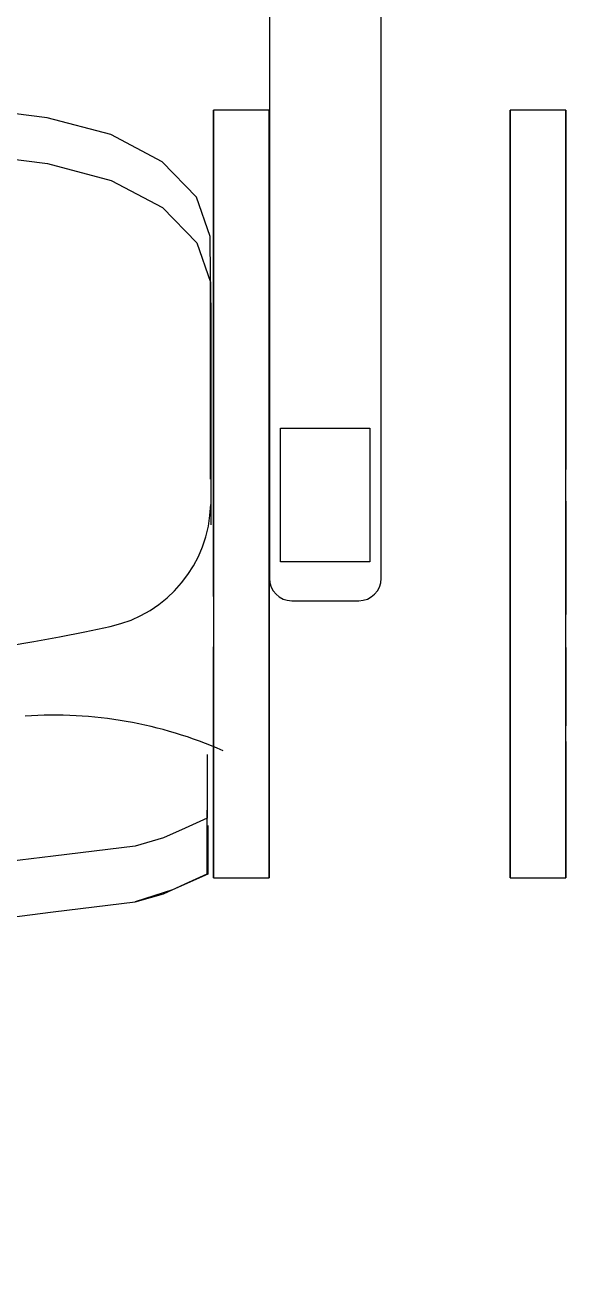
# Model space of a CAD drawing. Header units: millimetres. Extents: x 1210 to 64966, y 534 to 90439.
# Drawn here: x 7520 to 8003, y 48846 to 49951 of the extents above; entities that cross this region are included whole.
import ezdxf

# ---------------------------------------------------------------- set-up
doc = ezdxf.new("R2010")
doc.units = ezdxf.units.MM
doc.layers.add('ARREDI', color=8, linetype='Continuous')
doc.layers.add('RETINI', color=8, linetype='Continuous')

msp = doc.modelspace()

# ---------------------------------------------------------------- hatches: boundary and pattern name
at = {"layer": 'RETINI'}
h = msp.add_hatch(dxfattribs=at)
h.set_pattern_fill('ANSI31', color=256, scale=990, angle=270, style=0)
h.set_pattern_definition([(315, (-385059.34, 422084.75), (87.504464, 87.504464), [])])
h.paths.add_polyline_path([(19624, 32169, 1), (19624, 31670.1, 1)])
h.paths.add_polyline_path([(28336, 31670.1, 1), (28336, 32169, 1)])
h.paths.add_polyline_path([(18881.5, 15334.9), (18881.5, 13948.9), (20267.5, 13948.9), (20267.5, 15334.9)])
h.paths.add_polyline_path([(63481, 41322.4), (63481, 40431.4), (64372, 40431.4), (64372, 41322.4)])
h.paths.add_polyline_path([(63481, 32313.4), (63481, 31422.4), (64372, 31422.4), (64372, 32313.4)])
h.paths.add_polyline_path([(63481, 23700.4), (63481, 22809.4), (64372, 22809.4), (64372, 23700.4)])
h.paths.add_polyline_path([(63481, 15057.6), (63481, 14978.5), (63481, 14166.6), (64372, 14166.6), (64372, 15057.6)])
h.paths.add_polyline_path([(54967, 15057.6), (54967, 14166.6), (55858, 14166.6), (55858, 15057.6)])
h.paths.add_polyline_path([(42661.3, 15057.6), (42661.3, 14562.6), (42898.9, 14562.6), (42898.9, 14820), (45067, 14820), (45067, 15057.6)])
h.paths.add_polyline_path([(42661.3, 14562.6), (42661.3, 14067.6), (45067, 14067.6), (45067, 14166.6), (45067, 14562.6)])
h.paths.add_polyline_path([(45067, 15057.6), (45067, 14166.6), (45958, 14166.6), (45958, 15057.6)])
h.paths.add_polyline_path([(45958, 15097.3), (45958, 15057.6), (45958, 14166.6), (45958, 13513.3), (46453, 13513.3), (46453, 15097.3)])
h.paths.add_polyline_path([(30811, 2316.4), (30811, 534.4), (31405, 534.4), (31405, 2316.4)])
h.paths.add_polyline_path([(35315.5, 17156.5), (35315.5, 14948.8), (36454, 14948.8), (36454, 15186.4), (35553.1, 15186.4), (35553.1, 16879.3), (37206.4, 16879.3), (37206.4, 15186.4), (37444, 15186.4), (37444, 17156.5)])
h.paths.add_polyline_path([(36454, 15186.4), (36454, 14097.4), (37543, 14097.4), (37543, 15186.4)])
h.paths.add_polyline_path([(37543, 15107.1), (37543, 14820), (38215.7, 14820), (38215.7, 14562.6), (38453.3, 14562.6), (38453.3, 15107.1)])
h.paths.add_polyline_path([(37543, 14562.6), (37543, 14097.4), (37543, 14067.6), (38453.3, 14067.6), (38453.3, 14562.6)])
h.paths.add_polyline_path([(37048, 14097.4), (37048, 11325.4), (37543, 11325.4), (37543, 14097.4)])
h.paths.add_polyline_path([(36553, 14097.4), (36553, 11325.4), (36790.6, 11325.4), (36790.6, 14097.4)])
h.paths.add_polyline_path([(36553, 11325.4), (36553, 10731.4), (38335, 10731.4), (38335, 11325.4)])
h.paths.add_polyline_path([(36553, 6820.9), (36553, 6226.9), (38335, 6226.9), (38335, 6820.9)])
h.paths.add_polyline_path([(36454, 2316.4), (36454, 1227.4), (37543, 1227.4), (37543, 2316.4)])
h.paths.add_polyline_path([(36454, 1227.4), (36454, 534.4), (37147, 534.4), (37147, 1227.4)])
h.paths.add_polyline_path([(37543, 2316.4), (37543, 1722.4), (38335, 1722.4), (38335, 2316.4)])
h.paths.add_polyline_path([(36553, 23700.4), (36553, 22809.4), (37444, 22809.4), (37444, 23700.4)], flags=17)
h.paths.add_polyline_path([(35315.5, 25581.4), (35315.5, 20878.9), (37444, 20878.9), (37444, 22809.4), (37206.4, 22809.4), (37206.4, 21116.5), (35553.1, 21116.5), (35553.1, 23700.4), (35553.1, 25343.8), (37206.4, 25343.8), (37206.4, 23700.4), (37444, 23700.4), (37444, 25581.4)])
h.paths.add_polyline_path([(10417, 41421.4), (10417, 40431.4), (11407, 40431.4), (11407, 41421.4)])
h.paths.add_polyline_path([(10714, 41627.7), (10714, 41421.4), (11110, 41421.4), (11110, 41627.7)])
h.paths.add_polyline_path([(16802.5, 41422), (16802.5, 40431.4), (17000.5, 40431.4), (19030, 40431.4), (19030, 40703), (17764, 40703), (17764, 40626.6), (17000.5, 40626.6), (17000.5, 41260.2), (17764, 41260.2), (17764, 41183.8), (19030, 41183.8), (19030, 41422)])
h.paths.add_polyline_path([(13783, 41183.8), (13783, 40703), (14624.5, 40703), (14624.5, 41183.8)], flags=16)
h.paths.add_polyline_path([(2744.5, 40703), (2744.5, 40465.4), (4724.5, 40465.4), (4724.5, 40431.4), (4922.5, 40431.4), (4922.5, 41421.4), (2744.5, 41421.4), (2744.5, 41183.8), (3961.1, 41183.8), (3961.1, 41260.2), (4724.5, 41260.2), (4724.5, 40626.6), (3961.1, 40626.6), (3961.1, 40703)])
h.paths.add_polyline_path([(6902.5, 41422), (6902.5, 40431.4), (7100.5, 40431.4), (8140, 40431.4), (8140, 41422)])
h.paths.add_polyline_path([(7100.5, 41183.8), (7942, 41183.8), (7942, 40703), (7100.5, 40703)], flags=16)
h.paths.add_polyline_path([(7100.5, 41183.8), (7100.5, 40703), (7942, 40703), (7942, 41183.8)], flags=0)
h.paths.add_polyline_path([(13585, 41422), (13585, 40431.4), (13783, 40431.4), (14822.5, 40431.4), (14822.5, 41422)])
h.paths.add_polyline_path([(13783, 40703), (13783, 41183.8), (14624.5, 41183.8), (14624.5, 40703)], flags=0)
h.paths.add_polyline_path([(20168.5, 41421.4), (20168.5, 41248.2), (20555.8, 41248.2), (20555.8, 41421.4), (20506.3, 41421.4), (20506.3, 41392.9), (20481.6, 41392.9), (20481.6, 41421.4), (20432.1, 41421.4), (20432.1, 41392.9), (20407.3, 41392.9), (20407.3, 41421.4)])
h.paths.add_polyline_path([(20407.3, 43756.7), (20407.3, 43728.1), (20357.8, 43728.1), (20357.8, 41421.4), (20407.3, 41421.4), (20407.3, 41392.9), (20432.1, 41392.9), (20432.1, 41421.4), (20481.6, 41421.4), (20481.6, 41392.9), (20506.3, 41392.9), (20506.3, 41421.4), (20555.8, 41421.4), (20555.8, 43728.1), (20506.3, 43728.1), (20506.3, 43756.7), (20481.6, 43756.7), (20481.6, 43728.1), (20432.1, 43728.1), (20432.1, 43756.7)])
h.paths.add_polyline_path([(20432.1, 46208.1), (20432.1, 46236.6), (20407.3, 46236.6), (20407.3, 46208.1), (20357.8, 46208.1), (20357.8, 43901.4), (20407.3, 43901.4), (20407.3, 43872.8), (20432.1, 43872.8), (20432.1, 43901.4), (20481.6, 43901.4), (20481.6, 43872.8), (20506.3, 43872.8), (20506.3, 43901.4), (20555.8, 43901.4), (20555.8, 46208.1), (20506.3, 46208.1), (20506.3, 46236.6), (20481.6, 46236.6), (20481.6, 46208.1)])
h.paths.add_polyline_path([(20432.1, 43901.4), (20432.1, 43872.8), (20407.3, 43872.8), (20407.3, 43901.4), (20357.8, 43901.4), (20357.8, 43728.1), (20407.3, 43728.1), (20407.3, 43756.7), (20432.1, 43756.7), (20432.1, 43728.1), (20481.6, 43728.1), (20481.6, 43756.7), (20506.3, 43756.7), (20506.3, 43728.1), (20555.8, 43728.1), (20555.8, 43901.4), (20506.3, 43901.4), (20506.3, 43872.8), (20481.6, 43872.8), (20481.6, 43901.4)])
h.paths.add_polyline_path([(20357.8, 46381.3), (20357.8, 46208.1), (20407.3, 46208.1), (20407.3, 46236.6), (20432.1, 46236.6), (20432.1, 46208.1), (20481.6, 46208.1), (20481.6, 46236.6), (20506.3, 46236.6), (20506.3, 46208.1), (20555.8, 46208.1), (20555.8, 46381.3)])
h.paths.add_polyline_path([(20357.8, 46604.1), (20357.8, 46430.8), (20555.8, 46430.8), (20555.8, 46604.1)])
h.paths.add_polyline_path([(20357.8, 49192.9), (20357.8, 49019.7), (20555.8, 49019.7), (20555.8, 49192.9)])
h.paths.add_polyline_path([(19129, 41421.4), (19129, 40431.4), (20119, 40431.4), (20119, 41421.4)])
h.paths.add_polyline_path([(22304.1, 57162.4), (22304.1, 56658.3), (23426.8, 56658.3), (23426.8, 56816.7), (22462.5, 56816.7), (22462.5, 57162.4)])
h.paths.add_polyline_path([(20357.8, 57162.4), (20357.8, 49242.4), (24260.9, 49242.4), (24260.9, 49539.4), (23664.4, 49539.4), (23664.4, 51356.3), (23426.8, 51356.3), (23426.8, 49539.4), (20654.8, 49539.4), (20654.8, 51667.7), (20654.8, 53311.3), (20753.8, 53311.3), (20753.8, 53548.9), (20654.8, 53548.9), (20654.8, 57063.4), (20654.8, 57162.4)])
h.paths.add_polyline_path([(22495, 58053.4), (22495, 57162.4), (23386, 57162.4), (23386, 58053.4)])
h.paths.add_polyline_path([(23386, 58152.4), (23386, 58053.4), (23386, 57648.4), (23559.5, 57648.4), (23559.5, 57162.4), (24054.5, 57162.4), (24054.5, 58152.4)])
h.paths.add_polyline_path([(23426.8, 57162.4), (23426.8, 57112.9), (23426.8, 56816.7), (23426.8, 56658.3), (23426.8, 52754.9), (23664.4, 52754.9), (23664.4, 55709.6), (24054.5, 55709.6), (24054.5, 57162.4)])
h.paths.add_polyline_path([(22139.8, 53548.9), (22139.8, 53311.3), (23426.8, 53311.3), (23426.8, 53548.9)], flags=17)
h.paths.add_polyline_path([(12397, 58053.4), (12397, 57162.4), (13288, 57162.4), (13288, 58053.4)])
h.paths.add_polyline_path([(13288, 57400), (13288, 57162.4), (22495, 57162.4), (22495, 57400)])
h.paths.add_polyline_path([(13288, 58152.4), (13288, 58053.4), (13288, 57648.4), (22495, 57648.4), (22495, 58053.4), (22495, 58152.4)])
h.paths.add_polyline_path([(2596, 58152.4), (2596, 58053.4), (2596, 57648.4), (12397, 57648.4), (12397, 58053.4), (12397, 58152.4)])
h.paths.add_polyline_path([(1705, 57162.4), (1507, 57162.4), (1507, 55295.4), (2695, 55295.4), (2695, 57162.4), (12397, 57162.4), (12397, 57400), (2596, 57400), (2596, 57162.4), (2457.4, 57162.4), (2457.4, 55542.9), (2002, 55542.9), (2002, 57162.4)])
h.paths.add_polyline_path([(33493.9, 41708.5), (33493.9, 41421.4), (34087.9, 41421.4), (34087.9, 41708.5)], flags=17)
h.paths.add_polyline_path([(27742, 41708.5), (27742, 41421.4), (28092.4, 41421.4), (28092.4, 41627.7), (28488.4, 41627.7), (28488.4, 41421.4), (28831, 41421.4), (33493.9, 41421.4), (33493.9, 41708.5)], flags=17)
h.paths.add_polyline_path([(27841, 41421.4), (27841, 40431.4), (28831, 40431.4), (28831, 41421.4)], flags=17)
h.paths.add_polyline_path([(37910, 57063.4), (37910, 56063.5), (37206.4, 56063.5), (37206.4, 55092.9), (34375, 55092.9), (34375, 54855.3), (37444, 54855.3), (37444, 55825.9), (37493.5, 55825.9), (38147.6, 55825.9), (38147.6, 57063.4)])
h.paths.add_polyline_path([(36553, 50331.4), (36553, 49440.4), (37444, 49440.4), (37444, 50331.4)])
h.paths.add_polyline_path([(36553, 52736.7), (36553, 50331.4), (36681.7, 50331.4), (36681.7, 52736.7)], flags=17)
h.paths.add_polyline_path([(36040.9, 52974.3), (36040.9, 52736.7), (37206.4, 52736.7), (37206.4, 50331.4), (37444, 50331.4), (37444, 52974.3)])
h.paths.add_polyline_path([(36553, 46472.6), (36553, 44318), (36682.1, 44318.3), (36683.5, 46615.2)])
h.paths.add_polyline_path([(37315.3, 47306.1), (37315.3, 44318), (37493.5, 44318), (37493.5, 47501)])
h.paths.add_polyline_path([(37206.4, 47187.1), (37206.4, 44318), (37315.3, 44318), (37315.3, 47306.1)])
h.paths.add_polyline_path([(36553, 49440.4), (36553, 46472.6), (37444, 47446.9), (37444, 49440.4), (37206.4, 49440.4), (37206.4, 47480.5), (36681.7, 46906.7), (36681.7, 49440.4)])
h.paths.add_polyline_path([(36553, 44318), (36553, 41322.4), (36681.7, 41322.4), (36681.7, 43128.7), (36681.7, 43762.3), (36681.7, 44120), (37206.4, 44120), (37206.4, 43844.6), (37315.3, 43844.6), (37315.3, 44318), (37206.4, 44318)])
h.paths.add_polyline_path([(37315.3, 44318), (37315.3, 43844.6), (37343.5, 43844.6), (37343.5, 43046.4), (37206.4, 43046.4), (37206.4, 41322.4), (37444, 41322.4), (37444, 44318)])
h.paths.add_polyline_path([(36553, 41322.4), (36553, 41316.1), (36553, 40431.4), (36559.4, 40431.4), (37444, 40431.4), (37444, 41322.4)])
h.paths.add_polyline_path([(37206.4, 36562.4), (37206.4, 32313.4), (37315.3, 32313.4), (37315.3, 36562.4)], flags=16)
h.paths.add_polyline_path([(35553.1, 38194), (35553.1, 40431.4), (35266, 40431.4), (35266, 37956.4), (35424.4, 37956.4), (35424.4, 34194.4), (35315.5, 34194.4), (35315.5, 29343.4), (37444, 29343.4), (37444, 31422.4), (37206.4, 31422.4), (37206.4, 29581), (35553.1, 29581), (35553.1, 33956.8), (35662, 33956.8), (35662, 38194)])
h.paths.add_polyline_path([(36553, 32313.4), (36553, 31422.4), (37444, 31422.4), (37444, 32313.4)], flags=17)
h.paths.add_polyline_path([(37206.4, 40431.4), (37206.4, 37360.5), (37343.5, 37360.5), (37343.5, 36562.4), (37315.3, 36562.4), (37315.3, 32313.4), (37444, 32313.4), (37444, 40431.4)], flags=16)
h.paths.add_polyline_path([(28092.4, 53804.1), (28092.4, 53311.3), (30424.9, 53311.3), (30424.9, 53053.7), (30662.5, 53053.7), (30662.5, 53311.3), (34087.9, 53311.3), (34087.9, 53548.9), (30761.5, 53548.9), (30761.5, 53804.1), (30523.9, 53804.1), (30523.9, 53548.9), (28330, 53548.9), (28330, 53804.1)], flags=17)
h.paths.add_polyline_path([(30523.9, 57112.9), (30523.9, 55190.1), (30761.5, 55190.1), (30761.5, 57112.9)], flags=17)
h.paths.add_polyline_path([(27668, 57112.9), (27668, 55680.6), (28092.4, 55680.6), (28092.4, 55190.1), (28330, 55190.1), (28330, 56857.1), (28092.4, 56857.1), (28092.4, 57112.9)], flags=17)
h.paths.add_polyline_path([(28120.2, 57112.9), (28092.4, 57112.9), (28092.4, 56857.1), (28488.4, 56857.1), (28488.4, 57112.9)], flags=17)
h.paths.add_polyline_path([(27668, 58399.9), (27668, 58201.9), (33484, 58201.9), (38405, 58201.9), (38405, 58399.9)])
h.paths.add_polyline_path([(33484, 58152.4), (33484, 58053.4), (33484, 57657.4), (37910, 57657.4), (37910, 57063.4), (38147.6, 57063.4), (38197.1, 57063.4), (38405, 57063.4), (38405, 58152.4)])
h.paths.add_polyline_path([(33484, 57400), (33484, 57162.4), (34087.9, 57162.4), (34087.9, 57112.9), (34087.9, 55825.9), (34087.9, 49539.4), (30662.5, 49539.4), (30662.5, 51667.7), (30424.9, 51667.7), (30424.9, 49539.4), (28330, 49539.4), (28092.4, 49539.4), (27428.9, 49539.4), (27428.9, 49242.4), (34087.9, 49242.4), (34087.9, 40431.4), (36553, 40431.4), (36553, 40718.5), (34375, 40718.5), (34375, 52742.5), (34654.9, 52742.5), (34654.9, 52974.3), (34375, 52974.3), (34375, 57400)])
h.paths.add_polyline_path([(27668, 58152.4), (27668, 57162.4), (28163, 57162.4), (28163, 57657.4), (32593, 57657.4), (32593, 58053.4), (32593, 58152.4)])
h.paths.add_polyline_path([(28163, 57400), (28163, 57162.4), (32593, 57162.4), (32593, 57400)], flags=17)
h.paths.add_polyline_path([(32593, 58053.4), (32593, 57162.4), (33484, 57162.4), (33484, 58053.4)])
h.paths.add_polyline_path([(32818.4, 64323.6), (32818.4, 63927.6), (33214.4, 63927.6), (33214.4, 64323.6)], flags=16)
h.paths.add_polyline_path([(43015.4, 64323.6), (43015.4, 63927.6), (43411.4, 63927.6), (43411.4, 64323.6)], flags=16)
h.paths.add_polyline_path([(22736.6, 64323.6), (22736.6, 63927.6), (23132.6, 63927.6), (23132.6, 64323.6)])
h.paths.add_polyline_path([(22736.6, 64370.5), (22736.6, 64323.6), (23132.6, 64323.6), (23132.6, 63927.6), (22736.6, 63927.6), (22736.6, 63875.5), (63530.5, 63875.5), (63530.5, 64370.5)])
h.paths.add_polyline_path([(32818.4, 64323.6), (33214.4, 64323.6), (33214.4, 63927.6), (32818.4, 63927.6)], flags=0)
h.paths.add_polyline_path([(43015.4, 64323.6), (43411.4, 64323.6), (43411.4, 63927.6), (43015.4, 63927.6)], flags=0)
h.paths.add_polyline_path([(54148.2, 64323.6), (54544.2, 64323.6), (54544.2, 63927.6), (54148.2, 63927.6)], flags=16)
h.paths.add_polyline_path([(54193.7, 64266.8), (54193.7, 64286.6), (54510.5, 64286.6), (54510.5, 64266.8), (54387.7, 64266.8, 0.414214), (54358, 64237.1), (54358, 64019.3, 0.414214), (54387.7, 63989.6), (54510.5, 63989.6), (54510.5, 63969.8), (54193.7, 63969.8), (54193.7, 63989.6), (54316.4, 63989.6, 0.414214), (54346.1, 64019.3), (54346.1, 64237.1, 0.414214), (54316.4, 64266.8)], flags=0)
h.paths.add_polyline_path([(54274, 58152.4), (54274, 58053.4), (54274, 57657.4), (63481, 57657.4), (63481, 58053.4), (63481, 58152.4)])
h.paths.add_polyline_path([(54274, 57400), (54274, 57162.4), (63481, 57162.4), (63481, 57400)])
h.paths.add_polyline_path([(53383, 58053.4), (53383, 57162.4), (54274, 57162.4), (54274, 58053.4)])
h.paths.add_polyline_path([(43285, 58053.4), (43285, 57162.4), (44176, 57162.4), (44176, 58053.4)])
h.paths.add_polyline_path([(44176, 58152.4), (44176, 58053.4), (44176, 57657.4), (53383, 57657.4), (53383, 58053.4), (53383, 58152.4)])
h.paths.add_polyline_path([(44176, 57400), (44176, 57162.4), (53383, 57162.4), (53383, 57400)])
h.paths.add_polyline_path([(41532, 58152.4), (41532, 57112.9), (42027, 57112.9), (42027, 57301), (42027, 57657.4), (43285, 57657.4), (43285, 58053.4), (43285, 58152.4)])
h.paths.add_polyline_path([(42027, 57400), (42027, 57162.4), (43285, 57162.4), (43285, 57400)])
h.paths.add_polyline_path([(41789.4, 57112.9), (41789.4, 55825.9), (63431.5, 55825.9), (63431.5, 56063.5), (42027, 56063.5), (42027, 57112.9)])
h.paths.add_polyline_path([(63382, 49318.2), (63382, 48922.2), (64966, 48922.2), (64966, 48922.4), (64966, 49318.2)])
h.paths.add_polyline_path([(63481, 50331.4), (63481, 49440.4), (64372, 49440.4), (64372, 50331.4)])
h.paths.add_polyline_path([(63481, 58053.4), (63481, 57162.4), (64372, 57162.4), (64372, 58053.4)])
h.paths.add_polyline_path([(63481, 57162.4), (63481, 50331.4), (63718.6, 50331.4), (63718.6, 57162.4)])
h.paths.add_polyline_path([(63976, 57162.4), (63976, 50331.4), (64372, 50331.4), (64471, 50331.4), (64471, 57162.4), (64372, 57162.4)])
h.paths.add_polyline_path([(63580, 64313.4), (63580, 63521.4), (64372, 63521.4), (64372, 64313.4)])
h.paths.add_polyline_path([(63580, 63521.4), (63580, 58795.9), (63817.6, 58795.9), (63817.6, 63521.4)])
h.paths.add_polyline_path([(63976, 63521.4), (63976, 58795.9), (64471, 58795.9), (64471, 63521.4), (64372, 63521.4)])
h.paths.add_polyline_path([(63530.5, 58795.9), (63530.5, 58399.9), (64520.5, 58399.9), (64520.5, 58795.9)])
h.paths.add_polyline_path([(63580, 90389.6), (63580, 89597.6), (64372, 89597.6), (64372, 90389.6)])
h.paths.add_polyline_path([(63580, 89597.6), (63580, 81624.7), (63817.6, 81624.7), (63817.6, 89597.6)])
h.paths.add_polyline_path([(63976, 89597.6), (63976, 81624.7), (64372, 81624.7), (64471, 81624.7), (64471, 89597.6), (64372, 89597.6)])
h.paths.add_polyline_path([(63580, 81624.7), (63580, 80832.7), (64372, 80832.7), (64372, 81624.7)])
h.paths.add_polyline_path([(63580, 80832.7), (63580, 64313.4), (63817.6, 64313.4), (63817.6, 80832.7)])
h.paths.add_polyline_path([(63976, 80832.7), (63976, 64313.4), (64372, 64313.4), (64471, 64313.4), (64471, 80832.7), (64372, 80832.7)])
h.paths.add_polyline_path([(53267.5, 90389.6), (53267.5, 90092.6), (53267.5, 89597.6), (54059.5, 89597.6), (54059.5, 90389.6)])
h.paths.add_polyline_path([(32642.5, 81624.7), (32642.5, 80832.7), (33434.5, 80832.7), (33434.5, 81624.7)])
h.paths.add_polyline_path([(42955, 81624.7), (42955, 80832.7), (43747, 80832.7), (43747, 81624.7)])
h.paths.add_polyline_path([(42955, 90389.6), (42955, 89597.6), (43747, 89597.6), (43747, 90389.6)])
h.paths.add_polyline_path([(22330, 73704.7), (22330, 72912.7), (23122, 72912.7), (23122, 73704.7)])
h.paths.add_polyline_path([(22627, 81624.7), (22627, 81479.6), (22330, 81479.6), (22330, 80832.7), (23122, 80832.7), (23122, 80938.5), (23122, 81624.7)])
h.paths.add_polyline_path([(22330, 81624.7), (22330, 81479.6), (22627, 81479.6), (22627, 81624.7)])
h.paths.add_polyline_path([(12017.5, 73704.7), (12017.5, 72912.7), (12809.5, 72912.7), (12809.5, 73704.7)])
h.paths.add_polyline_path([(2259.4, 72859.8), (2259.4, 59340.4), (2497, 59340.4), (2497, 72859.8)])
h.paths.add_polyline_path([(1705, 73651.8), (1705, 72859.8), (2497, 72859.8), (2497, 73651.8)])
h.paths.add_polyline_path([(1705, 58053.4), (1705, 57162.4), (2596, 57162.4), (2596, 58053.4)])
h.paths.add_polyline_path([(1705, 59340.4), (1705, 58548.4), (2497, 58548.4), (2497, 59340.4)])
h.paths.add_polyline_path([(1705, 72859.8), (1606, 72859.8), (1606, 59340.4), (1705, 59340.4), (2101, 59340.4), (2101, 72859.8)])
h.paths.add_polyline_path([(1507, 46642.8), (1507, 45435), (2695, 45435), (2695, 46642.8)])
h.paths.add_polyline_path([(2002, 46395.3), (2457.4, 46395.3), (2457.4, 45682.5), (2002, 45682.5)], flags=0)
h.paths.add_polyline_path([(2002, 46395.3), (2002, 45682.5), (2457.4, 45682.5), (2457.4, 46395.3)], flags=16)
h.paths.add_polyline_path([(1507, 49929.6), (1507, 48721.8), (2695, 48721.8), (2695, 49929.6)])
h.paths.add_polyline_path([(2002, 49682.1), (2457.4, 49682.1), (2457.4, 48969.3), (2002, 48969.3)], flags=16)
h.paths.add_polyline_path([(2002, 49682.1), (2002, 48969.3), (2457.4, 48969.3), (2457.4, 49682.1)], flags=16)
h.paths.add_polyline_path([(1507, 53216.4), (1507, 52008.6), (2695, 52008.6), (2695, 53216.4)])
h.paths.add_polyline_path([(2002, 52968.9), (2457.4, 52968.9), (2457.4, 52256.1), (2002, 52256.1)], flags=0)
h.paths.add_polyline_path([(2002, 52968.9), (2002, 52256.1), (2457.4, 52256.1), (2457.4, 52968.9)], flags=16)
h.paths.add_polyline_path([(1606, 41421.4), (1606, 40332.4), (2695, 40332.4), (2695, 41421.4)])
h.paths.add_polyline_path([(1507, 43356), (1507, 41421.4), (1606, 41421.4), (1606, 41421.4), (2002, 41421.4), (2002, 43108.5), (2457.4, 43108.5), (2457.4, 41421.4), (2695, 41421.4), (2695, 43356)])
h.paths.add_polyline_path([(2457.4, 40332.4), (2457.4, 36309.1), (2516.8, 36309.1), (2516.8, 40332.4)], flags=16)
h.paths.add_polyline_path([(1883.2, 40332.4), (1883.2, 36309.1), (2002, 36309.1), (2002, 40332.4)], flags=17)
h.paths.add_polyline_path([(2516.8, 40332.4), (2516.8, 36309.1), (2564.5, 36309.1), (2564.5, 35455.7), (2457.4, 35455.7), (2457.4, 32412.3), (2695, 32412.3), (2695, 40332.4)])
h.paths.add_polyline_path([(1606, 32412.3), (1606, 31323.3), (2695, 31323.3), (2695, 32412.3)])
h.paths.add_polyline_path([(1606, 40332.4), (1507, 40332.4), (1507, 32412.3), (1606, 32412.3), (2002, 32412.3), (2002, 35455.7), (1835.5, 35455.7), (1835.5, 36309.1), (1883.2, 36309.1), (1883.2, 40332.4)])
h.paths.add_polyline_path([(1606, 31323.3), (1507, 31323.3), (1507, 23799.4), (1606, 23799.4), (1883.2, 23799.4), (1883.2, 27426.6), (1835.5, 27426.6), (1835.5, 28280), (2002, 28280), (2002, 31323.3)])
h.paths.add_polyline_path([(1883.2, 27426.6), (1883.2, 23799.4), (2002, 23799.4), (2002, 27426.6)])
h.paths.add_polyline_path([(2457.4, 27426.6), (2457.4, 23799.4), (2516.8, 23799.4), (2516.8, 27426.6)])
h.paths.add_polyline_path([(2457.4, 31323.3), (2457.4, 28280), (2564.5, 28280), (2564.5, 27426.6), (2516.8, 27426.6), (2516.8, 23799.4), (2695, 23799.4), (2695, 31323.3)])
h.paths.add_polyline_path([(1606, 22710.4), (1507, 22710.4), (1507, 15186.4), (1606, 15186.4), (2002, 15186.4), (2002, 22710.4)])
h.paths.add_polyline_path([(2457.4, 22710.4), (2457.4, 15186.4), (2695, 15186.4), (2695, 22710.4)])
h.paths.add_polyline_path([(1606, 15186.4), (1606, 14097.4), (2002, 14097.4), (2695, 14097.4), (2695, 15186.4)])
h.paths.add_polyline_path([(1606, 23799.4), (1606, 22710.4), (2695, 22710.4), (2695, 23799.4)])
h.paths.add_polyline_path([(1210, 5979.4), (1210, 5385.4), (2794, 5385.4), (2794, 5979.4)])
h.paths.add_polyline_path([(1210, 10719.7), (1210, 5979.4), (2794, 5979.4), (2794, 9467.1), (2695, 9490.1), (2794, 9490.1), (2794, 10719.7)])
h.paths.add_polyline_path([(1606, 11313.7), (1210, 11313.7), (1210, 10731.9), (1210, 10719.7), (2794, 10719.7), (2794, 11313.7)])
h.paths.add_polyline_path([(1507, 14097.4), (1507, 11313.7), (1606, 11313.7), (2002, 11313.7), (2002, 14097.4)])
h.paths.add_polyline_path([(2457.4, 14097.4), (2457.4, 11313.7), (2695, 11313.7), (2695, 14097.4)])
h.paths.add_polyline_path([(1606, 2316.4), (1606, 1227.4), (2695, 1227.4), (2695, 2316.4)])
h.paths.add_polyline_path([(1507, 5385.4), (1507, 2316.4), (1606, 2316.4), (2002, 2316.4), (2002, 5385.4)])
h.paths.add_polyline_path([(2457.4, 5385.4), (2457.4, 2316.4), (2695, 2316.4), (2695, 5385.4)])
h.paths.add_polyline_path([(2695, 1623.4), (2695, 1227.4), (2695, 1128.4), (7843, 1128.4), (7843, 1623.4)])
h.paths.add_polyline_path([(2695, 2316.4), (2695, 2078.8), (7843, 2078.8), (7843, 2316.4)])
h.paths.add_polyline_path([(25663, 534.4), (25663, 2316.4), (25069, 2316.4), (25069, 534.4), (25118.5, 534.4)])
h.paths.add_polyline_path([(19921, 534.4), (19921, 2316.4), (19327, 2316.4), (19327, 534.4), (19376.5, 534.4)])
h.paths.add_polyline_path([(14179, 534.4), (14179, 2316.4), (13585, 2316.4), (13585, 534.4), (13634.5, 534.4)])
h.paths.add_polyline_path([(8437, 534.4), (8437, 2316.4), (7843, 2316.4), (7843, 534.4)])
h.paths.add_polyline_path([(2457.4, 15195.4), (2002, 15195.4), (2002, 15186.4), (2457.4, 15186.4)])

# ---------------------------------------------------------------- linework, layer by layer
at = {"layer": 'ARREDI'}
for p, q in [((7737, 49994.8, -1423.9), (7737, 49460.2, -1423.9)), ((7836, 49460.2, -1423.9), (7836, 49994.8, -1423.9)), ((7756.8, 49440.4, -1423.9), (7816.2, 49440.4, -1423.9)), ((7682.4, 49241.2, -182), (7682.4, 49219.7, -88.5)), ((7682.4, 49219.7, -88.5), (7682.4, 49198.1, 5)), ((7682.4, 49198.1, 5), (7651, 49184, 60.8)), ((7651, 49184, 60.8), (7617.9, 49173.4, 102.8))]:
    msp.add_line(p, q, dxfattribs=at)
for points in [[(7687.3, 49194.8), (7736.8, 49194.8), (7736.8, 49875.3), (7687.3, 49875.3)], [(7950.3, 49194.8), (7999.8, 49194.8), (7999.8, 49875.3), (7950.3, 49875.3)]]:
    msp.add_lwpolyline(points, close=True, dxfattribs=at)
at = {"layer": 'ARREDI', "elevation": -1423.9}
msp.add_lwpolyline([(7826.1, 49593.6), (7826.1, 49474.8), (7746.9, 49474.8), (7746.9, 49593.6)], close=True, dxfattribs=at)
at = {"layer": 'ARREDI'}
for centre, radius, start, end in [((7571.9, 49528.1, -450.2), 113, 282.2247, 358.7536), ((7756.8, 49460.2, -1423.9), 19.8, 180, 270), ((7816.2, 49460.2, -1423.9), 19.8, 270, 0), ((7231.5, 51098.4, -450.2), 1719.8, 257.769, 282.231), ((7545.9, 48967, -244.9), 372, 66.2183, 93.9224)]:
    msp.add_arc(centre, radius, start, end, dxfattribs=at)
for points, invisible_edges in [([(7479.4, 49835.7, -9.2), (7540.3, 49828.2, -20), (7540, 49868.6, -48.5), (7479.1, 49876.2, -37.7)], 10), ([(7540.3, 49828.2, -20), (7596.7, 49813.2, -41.2), (7596.4, 49853.7, -69.7), (7540, 49868.6, -48.5)], 10), ([(7687.3, 49875.3, -517.4), (7687.3, 49874.8, -522.3), (7687.3, 49873.4, -526.9)], 12), ([(7687.3, 49873.4, -507.9), (7687.3, 49874.8, -512.5), (7687.3, 49875.3, -517.4)], 12), ([(7687.3, 49873.4, -526.9), (7687.3, 49871.1, -531.2), (7687.3, 49868, -535)], 12), ([(7687.3, 49868, -499.8), (7687.3, 49871.1, -503.6), (7687.3, 49873.4, -507.9)], 12), ([(7687.3, 49868, -535), (7687.3, 49864.2, -538.1), (7687.3, 49859.9, -540.4)], 12), ([(7687.3, 49444.3, -491.4), (7687.3, 49864.2, -496.7), (7687.3, 49868, -499.8)], 13), ([(7736.8, 49875.3, -517.4), (7736.8, 49874.8, -512.5), (7736.8, 49873.4, -507.9)], 12), ([(7736.8, 49716.7, -543.6), (7736.8, 49874.8, -522.3), (7736.8, 49875.3, -517.4)], 13), ([(7736.8, 49716.7, -543.6), (7736.8, 49873.4, -526.9), (7736.8, 49874.8, -522.3)], 13), ([(7736.8, 49873.4, -507.9), (7736.8, 49871.1, -503.6), (7736.8, 49868, -499.8)], 12), ([(7736.8, 49716.7, -543.6), (7736.8, 49724.4, -542.8), (7736.8, 49873.4, -526.9)], 14), ([(7736.8, 49724.4, -542.8), (7736.8, 49871.1, -531.2), (7736.8, 49873.4, -526.9)], 13), ([(7736.8, 49724.4, -542.8), (7736.8, 49868, -535), (7736.8, 49871.1, -531.2)], 13), ([(7736.8, 49868, -499.8), (7736.8, 49864.2, -496.7), (7736.8, 49859.9, -494.4)], 12), ([(7736.8, 49724.4, -542.8), (7736.8, 49864.2, -538.1), (7736.8, 49868, -535)], 13), ([(7999.8, 49875.3, -517.4), (7999.8, 49874.8, -522.3), (7999.8, 49873.4, -526.9)], 12), ([(7999.8, 49873.4, -507.9), (7999.8, 49874.8, -512.5), (7999.8, 49875.3, -517.4)], 12), ([(7999.8, 49873.4, -526.9), (7999.8, 49871.1, -531.2), (7999.8, 49868, -535)], 12), ([(7999.8, 49868, -499.8), (7999.8, 49871.1, -503.6), (7999.8, 49873.4, -507.9)], 12), ([(7999.8, 49868, -535), (7999.8, 49864.2, -538.1), (7999.8, 49859.9, -540.4)], 12), ([(7999.8, 49444.3, -491.4), (7999.8, 49864.2, -496.7), (7999.8, 49868, -499.8)], 13), ([(7687.3, 49444.3, -491.4), (7687.3, 49859.9, -494.4), (7687.3, 49864.2, -496.7)], 13), ([(7687.3, 49859.9, -540.4), (7687.3, 49855.2, -541.8), (7687.3, 49850.4, -542.3)], 12), ([(7687.3, 49444.3, -491.4), (7687.3, 49844.1, -493.3), (7687.3, 49859.9, -494.4)], 14), ([(7687.3, 49844.1, -493.3), (7687.3, 49855.2, -493), (7687.3, 49859.9, -494.4)], 13), ([(7736.8, 49724.4, -542.8), (7736.8, 49859.9, -540.4), (7736.8, 49864.2, -538.1)], 13), ([(7736.8, 49709.3, -545.8), (7736.8, 49716.7, -543.6), (7736.8, 49859.9, -494.4)], 14), ([(7736.8, 49859.9, -494.4), (7736.8, 49855.2, -493), (7736.8, 49850.3, -492.5)], 12), ([(7736.8, 49724.4, -542.8), (7736.8, 49855.2, -541.8), (7736.8, 49859.9, -540.4)], 13), ([(7999.8, 49444.3, -491.4), (7999.8, 49859.9, -494.4), (7999.8, 49864.2, -496.7)], 13), ([(7999.8, 49859.9, -540.4), (7999.8, 49855.2, -541.8), (7999.8, 49850.4, -542.3)], 12), ([(7999.8, 49444.3, -491.4), (7999.8, 49844.1, -493.3), (7999.8, 49859.9, -494.4)], 14), ([(7999.8, 49844.1, -493.3), (7999.8, 49855.2, -493), (7999.8, 49859.9, -494.4)], 13), ([(7596.7, 49813.2, -41.2), (7642.3, 49789, -75.6), (7642, 49829.5, -104.1), (7596.4, 49853.7, -69.7)], 10), ([(7687.3, 49844.1, -493.3), (7687.3, 49850.3, -492.5), (7687.3, 49855.2, -493)], 13), ([(7687.3, 49444.3, -491.4), (7687.3, 49850.4, -542.3), (7687.3, 49724.4, -542.8)], 13), ([(7687.3, 49844.1, -493.3), (7687.3, 49845.5, -493), (7687.3, 49850.3, -492.5)], 12), ([(7736.8, 49724.4, -542.8), (7736.8, 49850.4, -542.3), (7736.8, 49855.2, -541.8)], 12), ([(7736.8, 49850.3, -492.5), (7736.8, 49845.5, -493), (7736.8, 49844.1, -493.3)], 12), ([(7999.8, 49844.1, -493.3), (7999.8, 49850.3, -492.5), (7999.8, 49855.2, -493)], 13), ([(7999.8, 49444.3, -491.4), (7999.8, 49850.4, -542.3), (7999.8, 49724.4, -542.8)], 13), ([(7999.8, 49844.1, -493.3), (7999.8, 49845.5, -493), (7999.8, 49850.3, -492.5)], 12), ([(7736.8, 49709.3, -545.8), (7736.8, 49844.1, -493.3), (7736.8, 49444.3, -491.4)], 13), ([(7642.3, 49789, -75.6), (7672.7, 49757.9, -119.9), (7672.4, 49798.4, -148.4), (7642, 49829.5, -104.1)], 10), ([(7672.7, 49757.9, -119.9), (7684.7, 49722.8, -169.8), (7684.4, 49763.3, -198.2), (7672.4, 49798.4, -148.4)], 10), ([(7684.7, 49722.8, -169.8), (7684.9, 49687, -220.7), (7684.6, 49727.5, -249.2), (7684.4, 49763.3, -198.2)], 10), ([(7684.9, 49687, -220.7), (7684.9, 49651.1, -271.7), (7684.6, 49691.6, -300.2), (7684.6, 49727.5, -249.2)], 10), ([(7687.3, 49444.3, -491.4), (7687.3, 49724.4, -542.8), (7687.3, 49716.7, -543.6)], 13), ([(7999.8, 49444.3, -491.4), (7999.8, 49724.4, -542.8), (7999.8, 49716.7, -543.6)], 13), ([(7687.3, 49556.7, -554.4), (7687.3, 49550.7, -549.5), (7687.3, 49716.7, -543.6)], 14), ([(7687.3, 49716.7, -543.6), (7687.3, 49561.6, -560.4), (7687.3, 49556.7, -554.4)], 13), ([(7687.3, 49716.7, -543.6), (7687.3, 49709.3, -545.8), (7687.3, 49561.6, -560.4)], 14), ([(7999.8, 49716.7, -543.6), (7999.8, 49561.6, -560.4), (7999.8, 49556.7, -554.4)], 13), ([(7999.8, 49716.7, -543.6), (7999.8, 49709.3, -545.8), (7999.8, 49561.6, -560.4)], 14), ([(7687.3, 49709.3, -545.8), (7687.3, 49565.2, -567.2), (7687.3, 49561.6, -560.4)], 13), ([(7687.3, 49709.3, -545.8), (7687.3, 49702.4, -549.5), (7687.3, 49565.2, -567.2)], 14), ([(7687.3, 49702.4, -549.5), (7687.3, 49567.5, -574.7), (7687.3, 49565.2, -567.2)], 13), ([(7687.3, 49702.4, -549.5), (7687.3, 49696.4, -554.4), (7687.3, 49567.5, -574.7)], 14), ([(7736.8, 49702.4, -549.5), (7736.8, 49709.3, -545.8), (7736.8, 49444.3, -491.4)], 14), ([(7736.8, 49696.4, -554.4), (7736.8, 49702.4, -549.5), (7736.8, 49444.3, -491.4)], 14), ([(7999.8, 49709.3, -545.8), (7999.8, 49565.2, -567.2), (7999.8, 49561.6, -560.4)], 13), ([(7999.8, 49709.3, -545.8), (7999.8, 49702.4, -549.5), (7999.8, 49565.2, -567.2)], 14), ([(7999.8, 49702.4, -549.5), (7999.8, 49567.5, -574.7), (7999.8, 49565.2, -567.2)], 13), ([(7999.8, 49702.4, -549.5), (7999.8, 49696.4, -554.4), (7999.8, 49567.5, -574.7)], 14), ([(7684.9, 49651.1, -271.7), (7684.9, 49615.3, -322.7), (7684.6, 49655.7, -351.2), (7684.6, 49691.6, -300.2)], 10), ([(7687.3, 49696.4, -554.4), (7687.3, 49691.5, -560.4), (7687.3, 49585.5, -653)], 14), ([(7687.3, 49691.5, -560.4), (7687.3, 49687.9, -567.2), (7687.3, 49585.5, -653)], 14), ([(7736.8, 49691.5, -560.4), (7736.8, 49696.4, -554.4), (7736.8, 49444.3, -491.4)], 14), ([(7736.8, 49687.9, -567.2), (7736.8, 49691.5, -560.4), (7736.8, 49444.3, -491.4)], 14), ([(7999.8, 49696.4, -554.4), (7999.8, 49691.5, -560.4), (7999.8, 49585.5, -653)], 14), ([(7999.8, 49691.5, -560.4), (7999.8, 49687.9, -567.2), (7999.8, 49585.5, -653)], 14), ([(7687.3, 49687.9, -567.2), (7687.3, 49685.6, -574.7), (7687.3, 49585.5, -653)], 14), ([(7687.3, 49685.6, -574.7), (7687.3, 49667.3, -653), (7687.3, 49585.5, -653)], 13), ([(7687.3, 49685.6, -574.7), (7687.3, 49667.3, -732.4), (7687.3, 49667.3, -653)], 13), ([(7687.3, 49685.6, -574.7), (7687.3, 49684.8, -582.4), (7687.3, 49667.3, -732.4)], 14), ([(7687.3, 49684.8, -582.4), (7687.3, 49684.8, -731.7), (7687.3, 49667.3, -732.4)], 12), ([(7736.8, 49536.4, -543.6), (7736.8, 49685.6, -574.7), (7736.8, 49687.9, -567.2)], 13), ([(7736.8, 49536.4, -543.6), (7736.8, 49543.8, -545.8), (7736.8, 49685.6, -574.7)], 14), ([(7736.8, 49543.8, -545.8), (7736.8, 49550.7, -549.5), (7736.8, 49685.6, -574.7)], 14), ([(7736.8, 49550.7, -549.5), (7736.8, 49684.8, -582.4), (7736.8, 49685.6, -574.7)], 13), ([(7736.8, 49550.7, -549.5), (7736.8, 49556.7, -554.4), (7736.8, 49684.8, -582.4)], 14), ([(7736.8, 49667.3, -653), (7736.8, 49684.8, -731.7), (7736.8, 49684.8, -582.4)], 13), ([(7736.8, 49667.3, -653), (7736.8, 49667.3, -732.4), (7736.8, 49684.8, -731.7)], 12), ([(7999.8, 49687.9, -567.2), (7999.8, 49685.6, -574.7), (7999.8, 49585.5, -653)], 14), ([(7999.8, 49685.6, -574.7), (7999.8, 49667.3, -653), (7999.8, 49585.5, -653)], 13), ([(7999.8, 49685.6, -574.7), (7999.8, 49667.3, -732.4), (7999.8, 49667.3, -653)], 13), ([(7999.8, 49685.6, -574.7), (7999.8, 49684.8, -582.4), (7999.8, 49667.3, -732.4)], 14), ([(7999.8, 49684.8, -582.4), (7999.8, 49684.8, -731.7), (7999.8, 49667.3, -732.4)], 12), ([(7736.8, 49556.7, -554.4), (7736.8, 49561.6, -560.4), (7736.8, 49667.3, -653)], 14), ([(7736.8, 49561.6, -560.4), (7736.8, 49565.2, -567.2), (7736.8, 49667.3, -653)], 14), ([(7736.8, 49565.2, -567.2), (7736.8, 49567.5, -574.7), (7736.8, 49667.3, -653)], 14), ([(7736.8, 49567.5, -574.7), (7736.8, 49585.5, -653), (7736.8, 49667.3, -653)], 13), ([(7684.9, 49615.3, -322.7), (7684.9, 49579.4, -373.7), (7684.6, 49619.9, -402.2), (7684.6, 49655.7, -351.2)], 10), ([(7684.9, 49579.4, -373.7), (7684.9, 49543.5, -424.7), (7684.6, 49584, -453.2), (7684.6, 49619.9, -402.2)], 10), ([(7684.9, 49543.5, -424.7), (7684.9, 49507.7, -475.7), (7684.6, 49548.2, -504.1), (7684.6, 49584, -453.2)], 10), ([(7687.3, 49585.5, -653), (7687.3, 49568.3, -582.4), (7687.3, 49567.5, -574.7)], 13), ([(7687.3, 49585.5, -653), (7687.3, 49568.3, -731.7), (7687.3, 49568.3, -582.4)], 13), ([(7687.3, 49585.5, -653), (7687.3, 49585.5, -731.7), (7687.3, 49568.3, -731.7)], 12), ([(7736.8, 49567.5, -574.7), (7736.8, 49585.5, -731.7), (7736.8, 49585.5, -653)], 13), ([(7736.8, 49567.5, -574.7), (7736.8, 49568.3, -582.4), (7736.8, 49585.5, -731.7)], 14), ([(7736.8, 49568.3, -582.4), (7736.8, 49568.3, -731.7), (7736.8, 49585.5, -731.7)], 12), ([(7999.8, 49585.5, -653), (7999.8, 49568.3, -582.4), (7999.8, 49567.5, -574.7)], 13), ([(7999.8, 49585.5, -653), (7999.8, 49568.3, -731.7), (7999.8, 49568.3, -582.4)], 13), ([(7999.8, 49585.5, -653), (7999.8, 49585.5, -731.7), (7999.8, 49568.3, -731.7)], 12), ([(7687.3, 49550.7, -549.5), (7687.3, 49543.8, -545.8), (7687.3, 49444.3, -491.4)], 14), ([(7687.3, 49543.8, -545.8), (7687.3, 49329.4, -475.8), (7687.3, 49315.7, -450.3)], 13), ([(7687.3, 49543.8, -545.8), (7687.3, 49536.4, -543.6), (7687.3, 49329.4, -475.8)], 14), ([(7687.3, 49536.4, -543.6), (7687.3, 49348.7, -499.3), (7687.3, 49329.4, -475.8)], 13), ([(7687.3, 49536.4, -543.6), (7687.3, 49372.3, -518.6), (7687.3, 49348.7, -499.3)], 13), ([(7736.8, 49421, -484.4), (7736.8, 49528.7, -542.8), (7736.8, 49536.4, -543.6)], 13), ([(7736.8, 49536.4, -543.6), (7736.8, 49444.3, -491.4), (7736.8, 49421, -484.4)], 13), ([(7999.8, 49536.4, -543.6), (7999.8, 49348.7, -499.3), (7999.8, 49329.4, -475.8)], 13), ([(7999.8, 49536.4, -543.6), (7999.8, 49372.3, -518.6), (7999.8, 49348.7, -499.3)], 13), ([(7687.3, 49528.7, -542.8), (7687.3, 49399.1, -532.9), (7687.3, 49372.3, -518.6)], 13), ([(7736.8, 49399.1, -532.9), (7736.8, 49433.9, -542.8), (7736.8, 49528.7, -542.8)], 13), ([(7999.8, 49528.7, -542.8), (7999.8, 49399.1, -532.9), (7999.8, 49372.3, -518.6)], 13), ([(7999.8, 49528.7, -542.8), (7999.8, 49433.9, -542.8), (7999.8, 49428.2, -541.8)], 12), ([(7736.8, 49399.1, -532.9), (7736.8, 49428.2, -541.8), (7736.8, 49433.9, -542.8)], 12), ([(7736.8, 49421, -484.4), (7736.8, 49399.5, -472.9), (7736.8, 49399.1, -532.9)], 14), ([(7687.3, 49315.7, -450.3), (7687.3, 49380.7, -457.4), (7687.3, 49399.5, -472.9)], 13), ([(7736.8, 49399.5, -472.9), (7736.8, 49380.7, -457.4), (7736.8, 49315.7, -450.3)], 14), ([(7736.8, 49348.7, -499.3), (7736.8, 49372.3, -518.6), (7736.8, 49399.1, -532.9)], 12), ([(7999.8, 49315.7, -450.3), (7999.8, 49380.7, -457.4), (7999.8, 49399.5, -472.9)], 13), ([(7687.3, 49315.7, -450.3), (7687.3, 49365.2, -438.6), (7687.3, 49380.7, -457.4)], 13), ([(7736.8, 49380.7, -457.4), (7736.8, 49365.2, -438.6), (7736.8, 49315.7, -450.3)], 14), ([(7999.8, 49315.7, -450.3), (7999.8, 49365.2, -438.6), (7999.8, 49380.7, -457.4)], 13), ([(7687.3, 49315.7, -450.3), (7687.3, 49357.1, -424.6), (7687.3, 49365.2, -438.6)], 13), ([(7736.8, 49365.2, -438.6), (7736.8, 49357.1, -424.6), (7736.8, 49315.7, -450.3)], 14), ([(7999.8, 49315.7, -450.3), (7999.8, 49357.1, -424.6), (7999.8, 49365.2, -438.6)], 13), ([(7687.3, 49243.1, 3.2), (7687.3, 49244.2, 0), (7687.3, 49357.1, -424.6)], 12), ([(7736.8, 49357.1, -424.6), (7736.8, 49224.5, 18.5), (7736.8, 49219.5, 19)], 13), ([(7736.8, 49357.1, -424.6), (7736.8, 49229.3, 17), (7736.8, 49224.5, 18.5)], 13), ([(7736.8, 49357.1, -424.6), (7736.8, 49233.7, 14.7), (7736.8, 49229.3, 17)], 13), ([(7736.8, 49357.1, -424.6), (7736.8, 49237.6, 11.5), (7736.8, 49233.7, 14.7)], 13), ([(7736.8, 49357.1, -424.6), (7736.8, 49240.8, 7.6), (7736.8, 49237.6, 11.5)], 13), ([(7736.8, 49357.1, -424.6), (7736.8, 49243.1, 3.2), (7736.8, 49240.8, 7.6)], 13), ([(7736.8, 49357.1, -424.6), (7736.8, 49244.2, 0), (7736.8, 49243.1, 3.2)], 12), ([(7736.8, 49315.7, -450.3), (7736.8, 49329.4, -475.8), (7736.8, 49348.7, -499.3)], 12), ([(7999.8, 49243.1, 3.2), (7999.8, 49244.2, 0), (7999.8, 49357.1, -424.6)], 12), ([(7687.3, 49315.7, -450.3), (7687.3, 49194.8), (7687.3, 49195.9, 3.2)], 12), ([(7736.8, 49195.9, 3.2), (7736.8, 49194.8), (7736.8, 49315.7, -450.3)], 12), ([(7950.3, 49194.8), (7999.8, 49194.8), (7950.3, 49315.7, -450.3)], 2), ([(7999.8, 49315.7, -450.3), (7999.8, 49194.8), (7999.8, 49195.9, 3.2)], 12), ([(7681.7, 49304.2, -231.6), (7681.7, 49294.8, -192.2), (7681.7, 49245.3, -192.2), (7681.7, 49254.7, -231.6)], 10), ([(7681.7, 49294.8, -192.2), (7681.8, 49285.4, -152.7), (7681.8, 49235.9, -152.7), (7681.7, 49245.3, -192.2)], 10), ([(7681.8, 49285.4, -152.7), (7681.8, 49276, -113.3), (7681.8, 49226.5, -113.3), (7681.8, 49235.9, -152.7)], 10), ([(7681.8, 49276, -113.3), (7681.8, 49266.5, -73.9), (7681.8, 49217, -73.9), (7681.8, 49226.5, -113.3)], 10), ([(7681.8, 49266.5, -73.9), (7681.8, 49257.1, -34.4), (7681.8, 49207.6, -34.4), (7681.8, 49217, -73.9)], 10), ([(7681.7, 49247.7, 5), (7662.4, 49238.9, 39.5), (7662.4, 49189.4, 39.5), (7681.7, 49198.2, 5)], 10), ([(7681.8, 49257.1, -34.4), (7681.8, 49247.7, 5), (7681.8, 49198.2, 5), (7681.8, 49207.6, -34.4)], 10), ([(7662.4, 49238.9, 39.5), (7643, 49230.2, 74), (7643, 49180.7, 74), (7662.4, 49189.4, 39.5)], 10), ([(7687.3, 49237.6, 11.5), (7687.3, 49240.8, 7.6), (7687.3, 49243.1, 3.2)], 12), ([(7687.3, 49229.3, 17), (7687.3, 49233.7, 14.7), (7687.3, 49237.6, 11.5)], 12), ([(7999.8, 49237.6, 11.5), (7999.8, 49240.8, 7.6), (7999.8, 49243.1, 3.2)], 12), ([(7999.8, 49229.3, 17), (7999.8, 49233.7, 14.7), (7999.8, 49237.6, 11.5)], 12), ([(7643, 49230.2, 74), (7617.9, 49222.9, 102.8), (7617.9, 49173.4, 102.8), (7643, 49180.7, 74)], 10), ([(7687.3, 49219.5, 19), (7687.3, 49224.5, 18.5), (7687.3, 49229.3, 17)], 12), ([(7999.8, 49219.5, 19), (7999.8, 49224.5, 18.5), (7999.8, 49229.3, 17)], 12), ([(7581.6, 49218.4, 120.2), (7545.3, 49214, 137.7), (7545.3, 49164.5, 137.7), (7581.6, 49168.9, 120.2)], 10), ([(7617.9, 49222.9, 102.8), (7581.6, 49218.4, 120.2), (7581.6, 49168.9, 120.2), (7617.9, 49173.4, 102.8)], 10), ([(7687.3, 49209.7, 17), (7687.3, 49214.5, 18.5), (7687.3, 49219.5, 19)], 12), ([(7736.8, 49219.5, 19), (7736.8, 49214.5, 18.5), (7736.8, 49209.7, 17)], 12), ([(7999.8, 49209.7, 17), (7999.8, 49214.5, 18.5), (7999.8, 49219.5, 19)], 12), ([(7545.3, 49214, 137.7), (7506.3, 49209.2, 143.4), (7506.3, 49159.7, 143.4), (7545.3, 49164.5, 137.7)], 10), ([(7681.7, 49198.2, 5), (7662.4, 49189.4, 39.5), (7681.8, 49207.6, -34.4), (7681.8, 49198.2, 5)], 7), ([(7666.7, 49191, 32.9), (7682.4, 49198.1, 5), (7682.4, 49198.1, 5), (7682.4, 49208.9, -41.8)], 13), ([(7687.3, 49201.4, 11.5), (7687.3, 49205.3, 14.7), (7687.3, 49209.7, 17)], 12), ([(7736.8, 49209.7, 17), (7736.8, 49205.3, 14.7), (7736.8, 49201.4, 11.5)], 12), ([(7999.8, 49201.4, 11.5), (7999.8, 49205.3, 14.7), (7999.8, 49209.7, 17)], 12), ([(7687.3, 49195.9, 3.2), (7687.3, 49198.2, 7.6), (7687.3, 49201.4, 11.5)], 12), ([(7736.8, 49201.4, 11.5), (7736.8, 49198.2, 7.6), (7736.8, 49195.9, 3.2)], 12), ([(7999.8, 49195.9, 3.2), (7999.8, 49198.2, 7.6), (7999.8, 49201.4, 11.5)], 12)]:
    msp.add_3dface(points, dxfattribs=dict(at, invisible_edges=invisible_edges))

# ---------------------------------------------------------------- meshes
mesh = msp.add_polyface(dxfattribs=at)
corners = [(7950.3, 49421, -484.4), (7950.3, 49528.7, -542.8), (7950.3, 49536.4, -543.6), (7950.3, 49444.3, -491.4), (7950.3, 49687.9, -567.2), (7950.3, 49399.1, -532.9), (7950.3, 49399.5, -472.9), (7950.3, 49691.5, -560.4), (7950.3, 49685.6, -574.7), (7950.3, 49543.8, -545.8), (7950.3, 49550.7, -549.5), (7950.3, 49315.7, -450.3), (7950.3, 49380.7, -457.4), (7950.3, 49365.2, -438.6), (7950.3, 49696.4, -554.4), (7950.3, 49702.4, -549.5), (7950.3, 49709.3, -545.8), (7950.3, 49684.8, -582.4), (7950.3, 49556.7, -554.4), (7950.3, 49667.3, -653), (7950.3, 49561.6, -560.4), (7950.3, 49433.9, -542.8), (7950.3, 49348.7, -499.3), (7950.3, 49357.1, -424.6), (7950.3, 49195.9, 3.2), (7950.3, 49201.4, 11.5), (7950.3, 49209.7, 17), (7950.3, 49219.5, 19), (7950.3, 49844.1, -493.3), (7950.3, 49850.3, -492.5), (7950.3, 49859.9, -494.4), (7950.3, 49716.7, -543.6), (7950.3, 49868, -499.8), (7950.3, 49873.4, -507.9), (7950.3, 49875.3, -517.4), (7950.3, 49684.8, -731.7), (7950.3, 49667.3, -732.4), (7950.3, 49565.2, -567.2), (7950.3, 49567.5, -574.7), (7950.3, 49585.5, -653), (7950.3, 49585.5, -731.7), (7950.3, 49568.3, -582.4), (7950.3, 49568.3, -731.7), (7950.3, 49428.2, -541.8), (7950.3, 49372.3, -518.6), (7950.3, 49329.4, -475.8), (7950.3, 49194.8), (7950.3, 49198.2, 7.6), (7950.3, 49205.3, 14.7), (7950.3, 49214.5, 18.5), (7950.3, 49224.5, 18.5), (7950.3, 49229.3, 17), (7950.3, 49233.7, 14.7), (7950.3, 49237.6, 11.5), (7950.3, 49240.8, 7.6), (7950.3, 49243.1, 3.2), (7950.3, 49244.2, 0), (7950.3, 49845.5, -493), (7950.3, 49855.2, -493), (7950.3, 49864.2, -496.7), (7950.3, 49871.1, -503.6), (7950.3, 49874.8, -512.5), (7950.3, 49874.8, -522.3), (7950.3, 49873.4, -526.9), (7950.3, 49724.4, -542.8), (7950.3, 49871.1, -531.2), (7950.3, 49868, -535), (7950.3, 49864.2, -538.1), (7950.3, 49859.9, -540.4), (7950.3, 49855.2, -541.8), (7950.3, 49850.4, -542.3)]
mesh.append_faces([[corners[k] for k in face] for face in [(2, 4, 3), (0, 5, 1), (6, 11, 5), (18, 19, 17), (11, 22, 5), (23, 24, 11), (23, 25, 24), (23, 26, 25), (23, 27, 26), (16, 29, 28), (16, 30, 29), (31, 32, 30), (31, 33, 32), (31, 34, 33)]], dxfattribs={"vtx0": -1, "vtx1": -1, "vtx2": -1})
mesh.append_faces([[corners[k] for k in face] for face in [(0, 1, 2), (2, 3, 0), (2, 8, 4), (10, 17, 8), (5, 21, 1), (16, 28, 3), (19, 35, 17), (38, 39, 19), (38, 40, 39), (23, 50, 27), (23, 51, 50), (23, 52, 51), (23, 53, 52), (23, 54, 53), (23, 55, 54), (31, 62, 34), (31, 63, 62), (64, 65, 63), (64, 66, 65), (64, 67, 66), (64, 68, 67), (64, 69, 68)]], dxfattribs={"vtx0": -1, "vtx2": -1})
mesh.append_faces([[corners[k] for k in face] for face in [(0, 6, 5), (4, 7, 3), (2, 9, 8), (9, 10, 8), (6, 12, 11), (12, 13, 11), (7, 14, 3), (14, 15, 3), (15, 16, 3), (10, 18, 17), (18, 20, 19), (13, 23, 11), (16, 31, 30), (20, 37, 19), (37, 38, 19), (38, 41, 40), (31, 64, 63)]], dxfattribs={"vtx1": -1, "vtx2": -1})
mesh.append_faces([[corners[k] for k in face] for face in [(19, 36, 35), (41, 42, 40), (5, 43, 21), (22, 44, 5), (11, 45, 22), (24, 46, 11), (25, 47, 24), (26, 48, 25), (27, 49, 26), (23, 56, 55), (29, 57, 28), (30, 58, 29), (32, 59, 30), (33, 60, 32), (34, 61, 33), (64, 70, 69)]], dxfattribs={"vtx2": -1})

doc.saveas('drawing.dxf')
